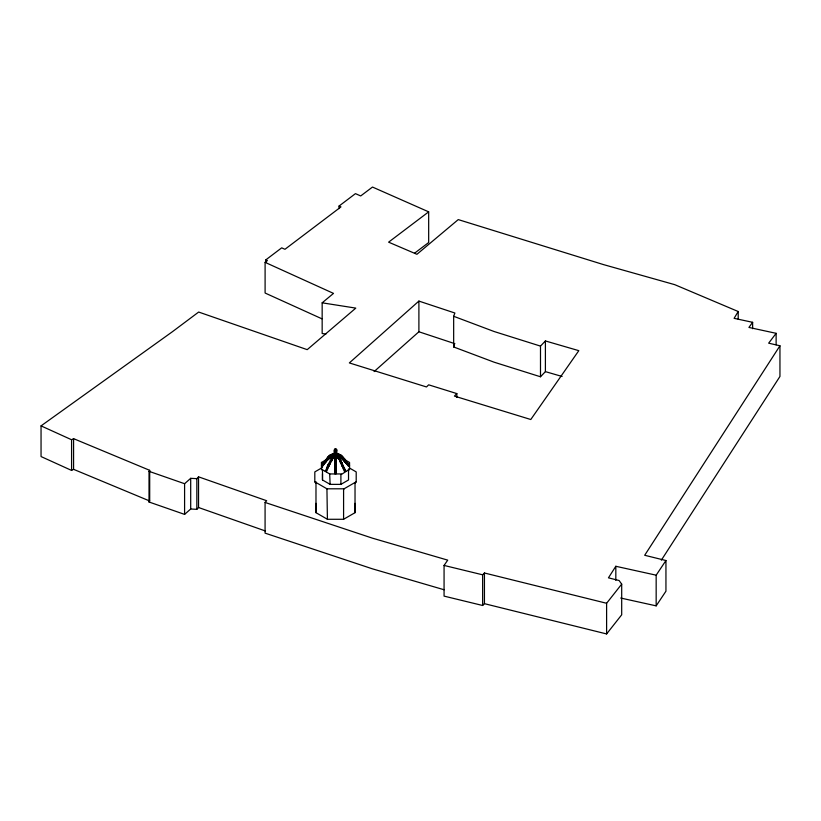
<?xml version="1.0" encoding="UTF-8"?>
<svg xmlns="http://www.w3.org/2000/svg" width="821" height="821" viewBox="0 0 821 821"><rect width="100%" height="100%" fill="white"/><g stroke="black" fill="none" stroke-linecap="round" stroke-linejoin="round"><path stroke-width="1.23" d="M355.031 503.345L355.031 512.684L343.589 519.283L327.415 519.283L315.982 512.684L315.982 503.345M348.525 468.945L348.525 479.967L340.9 484.369L330.114 484.369L322.489 479.967L322.489 473.748M323.197 463.27L321.514 465.764L322.489 466.287L324.182 464.183L323.207 463.649L325.383 461.31L325.845 462.182L324.172 464.193L323.197 463.27L324.172 464.193M322.006 466.225C323.926 465.599 325.475 459.647 325.383 462.09L327.538 459.924L326.614 459.339L324.911 461.228M328.308 457.708L326.614 459.339L327.066 460.232L329.2 458.703L328.308 457.708L329.159 458.744L332.474 456.055L328.759 458.59C327.846 455.481 336.507 453.264 328.349 458.056M330.442 456.476L330.442 457.256M333.901 455.922C334.178 452.648 333.542 458.6 331.787 455.676L333.583 454.618L334.137 455.214M344.943 460.92L345.528 460.591C343.147 456.517 337.924 452.997 334.137 456.24L334.014 454.198L335.204 454.68L335.163 455.809L331.92 458.826L330.093 463.547C326.122 462.326 327.723 471.983 326.573 468.339L331.397 458.621L332.402 459.319L334.794 456.219L335.84 455.932L336.179 473.625L334.835 473.625L334.835 456.23L334.014 455.368L332.125 456.26L331.889 455.624L333.583 454.618M335.163 458.58L335.163 454.526L334.014 455.368M334.835 473.625L335.173 470.556M335.163 473.645L334.835 455.86L334.835 458.036M335.84 458.58L336.179 455.86L336.179 467.549L335.163 467.56M337.431 455.008C338.098 454.557 343.681 456.722 342.254 458.59L338.539 456.445L339.227 455.676C338.991 457.194 336.117 456.178 337.431 455.008L340.91 456.671L340.222 457.441L340.91 456.281L340.161 457.4M338.642 456.497L339.227 455.286L338.539 456.445M343.476 460.314L344.389 459.339L346.103 461.618L345.159 462.182L343.476 460.314L344.389 459.339L342.706 457.708L341.813 458.703L343.948 460.232L344.389 459.729L342.254 457.81L341.844 458.744L342.706 457.708M343.496 460.345L344.41 459.36M346.831 464.183L347.806 463.26L349.5 465.764L348.515 466.287L346.831 464.183L347.806 463.26L346.113 461.238L345.148 462.172L346.831 464.193L347.806 463.649L346.113 461.238M337.893 455.152L338.375 454.105L336.22 454.29L338.303 454.095L337.965 455.162M338.56 455.162L339.083 455.46L339.566 454.403L337.41 454.218L338.365 454.762M337.482 457.718L338.375 456.856C340.736 462.972 336.887 454.311 337.482 457.718L335.84 455.809L335.84 454.629M338.375 456.856L337.893 457.359L340.233 461.002L340.807 460.653L339.566 458.652L338.56 459.247L339.135 458.898L341.546 463.301L345.159 471.418L344.471 471.541M340.9 456.733L342.029 456.045L340.356 454.824L339.802 455.173L340.325 454.803L344.338 459.175L343.753 459.503L339.032 455.439L339.617 454.424L338.375 454.105M340.838 455.101L340.202 456.076L340.807 455.08L337.41 454.218L337.821 453.818M333.049 455.162L332.71 454.095L334.794 454.29M334.722 456.414L333.839 455.665L334.383 453.89L333.193 453.818L331.448 454.403L331.93 455.46L329.611 457.02L328.964 456.055L330.658 454.824L331.212 455.173L330.678 454.803L328.985 456.045L329.632 457.01M337.103 455.922L337.277 454.978M341.382 457.01L342.039 456.055M343.25 457.246L342.562 458.169L343.147 457.841L342.757 456.958L345.528 460.591M344.338 459.175L343.958 458.303L343.383 458.631L344.338 459.175L343.27 459.226L344.471 460.643M335.42 455.717C337.903 453.9 341.546 459.842 342.665 457.666M326.542 471.541L325.373 471.141L326.06 471.264L328.451 465.774L327.764 465.63L328.821 466.112C331.222 462.449 331.592 459.544 332.71 456.774M336.959 455.491L337.431 454.618M456.835 393.587L454.403 396.091L530.787 419.51L578.815 350.659L545.401 340.951L545.401 371.626L540.495 376.777L494.088 362.184L453.664 346.965L453.664 316.29L454.885 313.017L418.895 301.081L349.346 362.923L426.489 386.958L428.654 384.823L456.835 393.587L456.835 397.426M453.664 346.965L454.475 344.789M349.592 468.093L356.201 471.911L356.201 481.804L344.081 488.803L343.589 490.045L343.589 519.283M325.373 471.141L326.676 468.278L327.251 468.483M325.855 471.418L330.812 460.95C329.354 460.704 333.193 461.895 332.402 459.206L331.92 458.826M326.44 471.623L327.733 468.75L327.045 468.627L327.63 468.822L330.114 463.516L329.057 463.013L330.093 463.547M322.489 470.382L321.452 469.191L321.452 462.469L329.683 457.718L341.331 457.718L349.561 462.469L349.561 469.191L340.9 474.784L340.9 484.369M335.327 454.752L334.835 455.05M331.448 458.549L332.638 456.856L333.593 457.523L332.638 456.969L333.901 455.47L335.163 456.65L337.174 455.665L336.394 456.517L335.84 455.932M330.781 461.002L333.121 457.359L332.638 456.856M339.052 208.606L339.052 206.05L355.452 193.633L360.696 195.952L372.488 187.055L428.675 211.849L388.61 242.164L416.924 254.294L458.251 219.597L603.425 264.578L674.759 284.671L738.212 311.518L734.097 318.332L752.631 322.314L752.631 328.708M336.179 455.86L336.179 458.036M335.163 457.451L335.163 456.363L336.179 456.907L335.84 457.451L334.835 456.907L335.163 456.363L337.174 455.665L338.365 456.969L337.41 457.625M335.84 457.451L335.84 456.363M752.631 322.314L748.926 327.435L776.132 333.316L768.661 343.168L779.95 345.785L644.69 555.273L665.944 560.527L656.164 575.182L615.822 566.285L608.453 577.83L619.096 580.519L621.692 584.131L621.692 614.806L606.606 633.945L484.441 603.671L482.635 605.488L444.069 596.118L444.069 565.433L447.722 560.138L372.508 538.186L265.08 502.452L265.08 533.137L372.508 568.861L444.089 589.755M661.336 560.168L779.95 376.459L779.95 345.785M620.707 598.037L656.164 605.857L665.944 591.202L665.944 560.527M149.022 502L149.022 471.326L149.699 470.33L73.572 438.65L71.581 439.748L41.05 425.883L41.05 456.558L71.581 470.423L73.572 469.325L149.699 501.005L149.022 502L184.592 514.387L190.698 508.999L196.835 509.338L198.538 507.511L198.538 476.837L266.681 500.738L265.08 502.452M355.031 483.446L356.201 481.804M334.568 449.477L334.188 455.05L335.502 455.809L336.826 455.05L336.826 450.011L335.502 448.789L334.568 449.477L336.436 449.477L336.436 455.583M334.188 455.05L334.568 454.506M335.502 455.809L335.502 448.789L334.568 450.555L336.826 450.011L335.543 448.82L334.188 450.011L334.568 455.583M606.606 633.945L606.606 603.271L621.692 584.131M321.514 465.764L323.197 463.66M321.514 465.374L323.125 464.039M324.182 463.793L322.489 465.897L322.006 465.445M336.22 454.29L337.103 454.167L336.877 455.214M323.207 463.649L324.9 461.238M324.254 462.664L325.383 461.31L325.845 461.792L324.172 463.803L323.207 463.26M330.73 455.45L325.485 460.591L327.764 457.246L329.447 455.778L330.011 456.117L329.457 455.768M325.855 459.719L328.246 456.969L328.821 457.297L327.63 458.631L326.563 458.58L327.733 459.226L326.542 460.643L325.373 459.996M336.774 456.148L337 455.368L336.292 456.425L337.965 457.451M348.525 470.382L349.561 469.191M324.911 461.618L327.066 459.452L327.517 460.345M324.9 461.628L325.383 462.09L329.2 458.313L328.349 457.666M325.845 461.792L327.538 459.924M333.193 457.04L334.383 455.737M333.049 457.451L334.239 456.148M196.835 509.338L196.835 478.653L198.538 476.837M540.495 376.777L540.495 346.103L545.401 340.951M346.103 461.228L345.159 462.182L346.113 461.628M482.635 605.488L482.635 574.813L484.441 572.996L606.606 603.271M336.764 455.234L337 454.198M346.831 464.193L347.806 463.27M349.5 465.374L348.515 465.897L346.831 463.793M374.119 371.574L418.895 331.766L418.895 301.081M184.592 514.387L184.592 483.713L190.698 478.325L196.835 478.653M335.84 457.625L334.835 457.82L335.163 455.932M325.896 334.085L322.16 333.5L322.16 302.826L333.511 293.395L265.101 262.361L265.101 293.035L321.914 318.805M338.611 459.206C341.834 461.566 338.621 460.992 341.567 463.331M265.101 262.361L267.4 260.575L265.891 259.816L281.685 247.85L284.959 249.286L340.961 206.892L339.052 206.05M414.646 253.135L428.675 242.523L428.675 211.849M41.05 425.883L172.41 331.715L198.661 312.052L307.208 349.654L355.801 308.111L322.16 302.826M328.246 465.887L328.923 466.051L327.774 465.61M330.104 456.671L331.787 455.676M333.193 453.818L333.593 454.218L330.206 455.08L330.258 455.727L333.593 454.218L333.11 453.828L333.121 455.152M327.774 457.235L327.866 457.841L328.246 456.958L328.821 457.297L328.349 457.574M331.971 455.439L331.93 454.793M330.206 455.08L331.284 455.799M332.638 454.762L334.311 454.567M326.573 458.58L327.148 458.908M322.52 467.457L314.812 471.911L314.812 481.804L315.982 483.446M339.75 461.279L340.807 460.653M340.756 460.684L343.24 465.61L342.193 466.112L340.9 463.516L342.039 463.054M340.992 463.557L342.029 463.023L340.992 463.557L339.802 461.238M342.757 465.887L342.09 466.071L343.147 465.558L344.44 468.339L343.383 468.822L342.09 466.051L343.24 465.61L342.562 465.774L340.202 460.95M345.159 471.418L345.641 471.141L344.44 468.35L343.753 468.473L342.562 465.774M335.84 459.596L334.835 459.791L335.84 459.976M334.835 457.82L336.179 457.82L335.173 457.625M343.383 458.631L343.968 458.303M344.574 460.047L345.159 459.719M340.982 456.322L340.161 457.01L349.007 466.225M343.753 468.483L344.44 468.35M343.383 468.822L343.958 468.617L343.281 468.76L344.574 471.623M345.641 471.141L344.943 471.264L344.153 469.407M335.163 464.665L335.173 459.678M335.163 462.151L336.179 462.1L335.163 461.997M334.835 462.1L335.84 462.049M335.84 464.665L336.179 473.625M333.726 454.978L335.42 454.772M336.179 470.546L334.835 470.546M336.179 464.707L334.835 464.707M336.179 467.549L334.835 467.549M335.163 455.809L335.84 455.809M334.835 456.907L336.179 456.907M334.835 459.791L336.179 459.791M321.452 469.191L329.683 473.943L341.331 473.943M314.812 481.804L326.932 488.803L344.081 488.803M333.583 455.008L335.502 456.23L336.179 456.23L336.179 455.05M335.502 462.1L336.179 462.1M326.594 459.36L327.538 460.314M444.069 565.433L482.635 574.813M545.401 371.626L562.108 376.48M540.495 346.103L494.088 331.51L453.664 316.29M418.895 331.766L454.885 343.691M149.022 471.326L184.592 483.713M198.538 507.511L265.481 531.002M327.866 465.558L328.441 465.794M326.676 459.175L327.261 459.503M332.474 456.445L332.125 455.871M327.045 458.303L327.63 458.631M332.638 456.969L333.593 457.523M331.397 458.621L332.454 459.247M330.258 460.684L331.263 461.279M330.258 455.727L330.781 456.096M335.984 454.772L337.174 455.665M342.665 458.056L340.571 456.476L340.571 457.256M332.402 454.526L331.397 454.424L331.448 455.07M337.103 455.47L338.303 456.774M336.631 455.737L337.821 457.04M344.41 459.75L346.103 461.618M349.007 465.445L343.948 459.452L343.948 460.232M343.476 459.924L346.831 463.803M327.066 460.232L326.614 459.729L328.759 457.82L329.159 458.354M344.44 458.58L345.641 459.996M347.806 463.66L349.5 465.764M336.436 454.506L336.826 455.05M337.893 457.133L339.094 458.826M321.452 462.469L322.489 464.152M335.532 448.83L336.436 450.555M329.683 473.943L330.114 484.369M344.338 468.278L345.528 471.069M326.932 488.803L327.415 519.283M337.195 454.865L337.195 455.645M776.132 333.316L776.132 344.82M738.212 311.518L738.212 319.195M656.164 575.182L656.164 605.857M615.822 566.285L615.822 580.344M484.441 572.996L484.441 603.671M355.031 483.005L355.031 512.684M347.324 463.342L347.324 464.122M345.631 461.31L345.631 462.09M338.878 455.481L338.878 456.26M335.84 459.893L335.84 462.213M322.489 470.146L322.489 479.967M315.982 481.732L315.982 512.684M265.891 259.816L265.891 262.371M190.698 478.325L190.698 508.999M149.699 470.33L149.699 501.005M73.572 438.65L73.572 469.325M71.581 439.748L71.581 470.423M341.546 455.768L340.992 456.117L341.567 455.778"/></g></svg>
